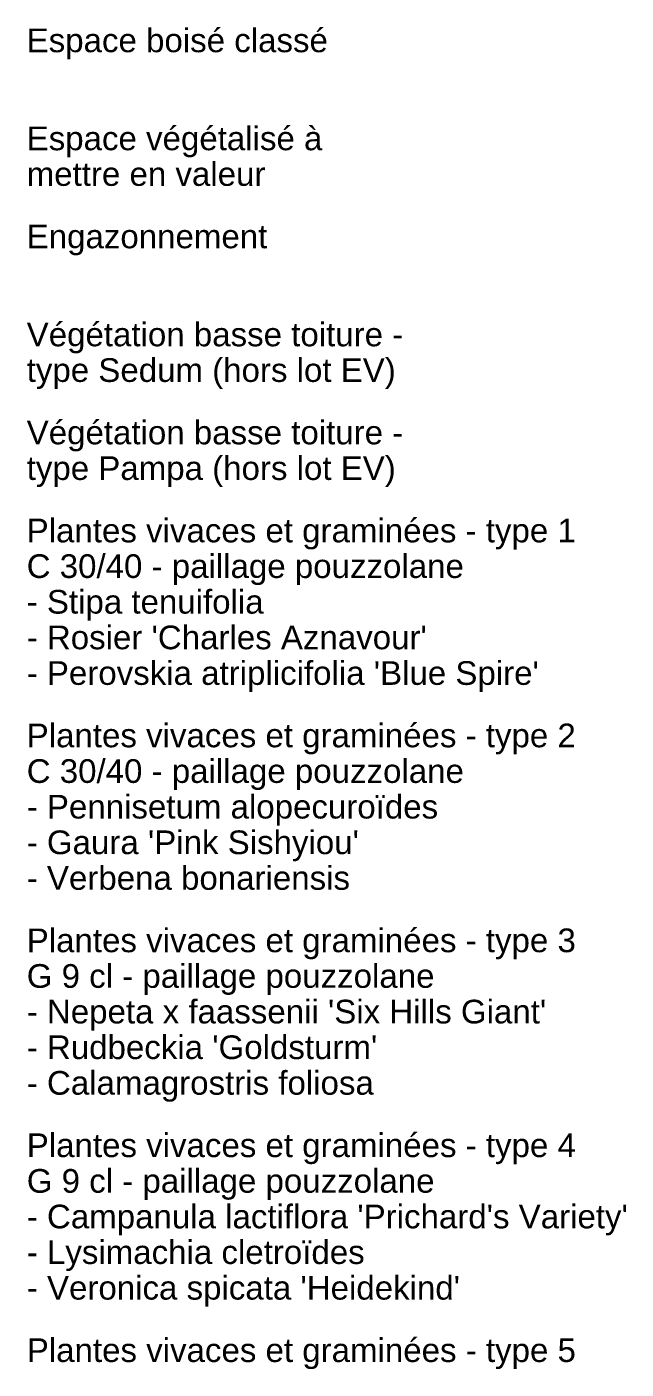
# Model space of a CAD drawing. Header units: metres. Extents: x 1838950 to 1842843, y 5171318 to 5174224.
# Drawn here: x 1840886.94 to 1840905.88, y 5171638.1 to 5171680.47 of the extents above; entities that cross this region are included whole.
import ezdxf

# ---------------------------------------------------------------- set-up
doc = ezdxf.new("R2010")
doc.units = ezdxf.units.M
doc.header["$LTSCALE"] = 0.0254
doc.layers.add('SA - légende prestations', color=7, linetype='Continuous', lineweight=18)
doc.styles.add('Arial', font='arial.ttf')

msp = doc.modelspace()

# ---------------------------------------------------------------- texts
at = {"layer": 'SA - légende prestations', "char_height": 0.747273, "attachment_point": 1, "line_spacing_factor": 0.970622, "style": 'Arial'}
for s, insert in [('Espace boisé classé', (1840886.9366, 5171680.4181)), ('Espace végétalisé à', (1840886.9366, 5171677.3237)), ('mettre en valeur', (1840886.9369, 5171676.1992)), ('Engazonnement', (1840886.9366, 5171674.2292)), ('Végétation basse toiture -', (1840886.9366, 5171671.1348)), ('type Sedum (hors lot EV)', (1840886.9369, 5171670.0103)), ('Végétation basse toiture -', (1840886.9366, 5171668.0403)), ('type Pampa (hors lot EV)', (1840886.9369, 5171666.9158)), ('Plantes vivaces et graminées - type 1', (1840886.9366, 5171664.9459)), ('C 30/40 - paillage pouzzolane', (1840886.9369, 5171663.8214)), ('- Stipa tenuifolia', (1840886.9372, 5171662.6969)), ("- Rosier 'Charles Aznavour'", (1840886.9375, 5171661.5723)), ("- Perovskia atriplicifolia 'Blue Spire'", (1840886.9379, 5171660.4478)), ('Plantes vivaces et graminées - type 2', (1840886.9375, 5171658.4779)), ('C 30/40 - paillage pouzzolane', (1840886.9379, 5171657.3534)), ('- Pennisetum alopecuroïdes', (1840886.9382, 5171656.2289)), ("- Gaura 'Pink Sishyiou'", (1840886.9385, 5171655.1043)), ('- Verbena bonariensis', (1840886.9388, 5171653.9798)), ('Plantes vivaces et graminées - type 3', (1840886.9385, 5171652.0099)), ('G 9 cl - paillage pouzzolane', (1840886.9388, 5171650.8854)), ("- Nepeta x faassenii 'Six Hills Giant'", (1840886.9391, 5171649.7609)), ("- Rudbeckia 'Goldsturm'", (1840886.9394, 5171648.6364)), ('- Calamagrostris foliosa', (1840886.9397, 5171647.5118)), ('Plantes vivaces et graminées - type 4', (1840886.9394, 5171645.5419)), ('G 9 cl - paillage pouzzolane', (1840886.9397, 5171644.4174)), ("- Campanula lactiflora 'Prichard's Variety'", (1840886.94, 5171643.2929)), ('- Lysimachia cletroïdes', (1840886.9403, 5171642.1684)), ("- Veronica spicata 'Heidekind'", (1840886.9406, 5171641.0438)), ('Plantes vivaces et graminées - type 5', (1840886.9403, 5171639.0739))]:
    msp.add_mtext(s, dxfattribs=dict(at, insert=insert))

doc.saveas('drawing.dxf')
